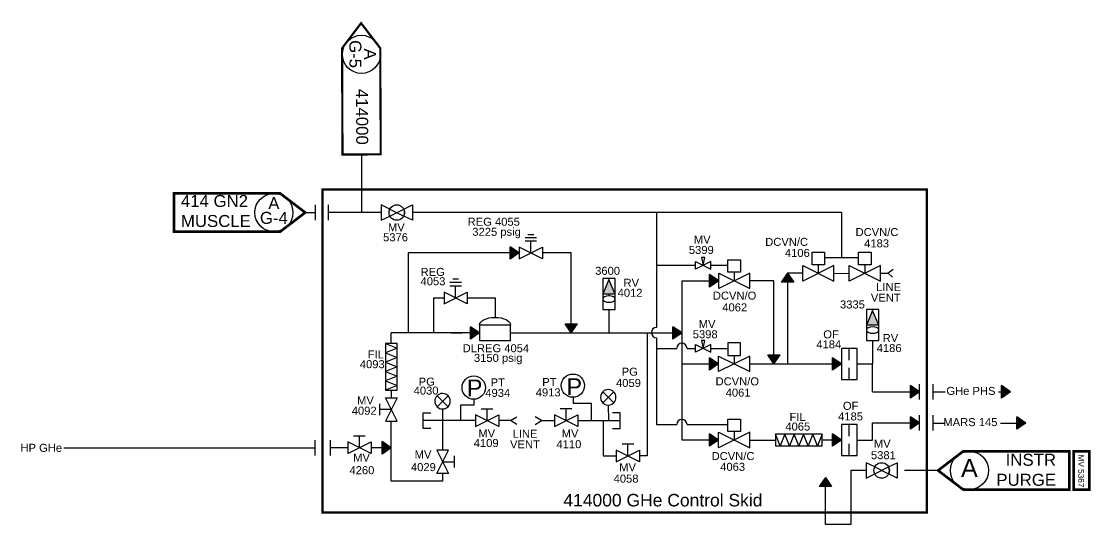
# Model space of a CAD drawing. Header units: inches. Extents: x 78.7 to 121.7, y 37.4 to 70.1.
# Drawn here: x 102.39 to 109.66, y 50.91 to 54.33 of the extents above; entities that cross this region are included whole.
import ezdxf
from ezdxf.enums import TextEntityAlignment as Align

# ---------------------------------------------------------------- set-up
doc = ezdxf.new("R2010")
doc.units = ezdxf.units.IN
doc.header["$MEASUREMENT"] = 0
doc.linetypes.add('SCHEMATIC-Q-BASE$0$DASHED', pattern=[0.75, 0.5, -0.25])
doc.layers.add('NEW 414 GHe Control Skid', color=200, linetype='Continuous')
doc.layers.add('NEW 414 GN2 Cont Skid', color=7, linetype='Continuous')
doc.styles.add('style1', font='arial.ttf', dxfattribs={"height": 0.125})
doc.styles.add('style2', font='arial.ttf', dxfattribs={"height": 0.06})
doc.styles.add('style3', font='arial.ttf', dxfattribs={"height": 0.09375})

msp = doc.modelspace()

# ---------------------------------------------------------------- hatches: boundary and pattern name
at = {"layer": 'NEW 414 GHe Control Skid', "transparency": 33554687}
h = msp.add_hatch(color=30, dxfattribs=at)
h.dxf.hatch_style = 1
h.paths.add_polyline_path([(105.715, 52.799), (105.7764, 52.7568), (105.715, 52.7145)])
h = msp.add_hatch(color=30, dxfattribs=at)
h.dxf.hatch_style = 1
h.paths.add_polyline_path([(106.3867, 52.5765), (106.429, 52.4773), (106.3445, 52.4773)])
h = msp.add_hatch(color=30, dxfattribs=at)
h.dxf.hatch_style = 1
h.paths.add_polyline_path([(107.0715, 52.6095), (107.1329, 52.5673), (107.0715, 52.525)])
h = msp.add_hatch(color=30, dxfattribs=at)
h.dxf.hatch_style = 1
h.paths.add_polyline_path([(107.6007, 52.6184), (107.643, 52.557), (107.5585, 52.557)])
h = msp.add_hatch(color=30, dxfattribs=at)
h.dxf.hatch_style = 1
h.paths.add_polyline_path([(108.1795, 52.3657), (108.2218, 52.2664), (108.1373, 52.2664)])
h = msp.add_hatch(color=30, dxfattribs=at)
h.dxf.hatch_style = 1
h.paths.add_polyline_path([(106.0886, 52.2746), (106.173, 52.2746), (106.1308, 52.2132)])
h = msp.add_hatch(color=30, dxfattribs=at)
h.dxf.hatch_style = 1
h.paths.add_polyline_path([(105.4452, 52.2554), (105.5066, 52.2132), (105.4452, 52.1709)])
h = msp.add_hatch(color=30, dxfattribs=at)
h.dxf.hatch_style = 1
h.paths.add_polyline_path([(106.8223, 52.2554), (106.8837, 52.2132), (106.8223, 52.1709)])
h = msp.add_hatch(color=30, dxfattribs=at)
h.dxf.hatch_style = 1
h.paths.add_polyline_path([(107.5086, 52.0023), (107.4663, 52.0637), (107.5508, 52.0637)])
h = msp.add_hatch(color=30, dxfattribs=at)
h.dxf.hatch_style = 1
h.paths.add_polyline_path([(107.0713, 52.0446), (107.1327, 52.0023), (107.0713, 51.9601)])
h = msp.add_hatch(color=30, dxfattribs=at)
h.dxf.hatch_style = 1
h.paths.add_polyline_path([(107.9068, 52.0446), (107.9682, 52.0023), (107.9068, 51.9601)])
h = msp.add_hatch(color=30, dxfattribs=at)
h.dxf.hatch_style = 1
h.paths.add_polyline_path([(108.4369, 51.8547), (108.4983, 51.8124), (108.4369, 51.7702)])
h = msp.add_hatch(color=30, dxfattribs=at)
h.dxf.hatch_style = 1
h.paths.add_polyline_path([(109.0559, 51.8547), (109.1173, 51.8124), (109.0559, 51.7702)])
h = msp.add_hatch(color=30, dxfattribs=at)
h.dxf.hatch_style = 1
h.paths.add_polyline_path([(108.4369, 51.6434), (108.4983, 51.6011), (108.4369, 51.5589)])
h = msp.add_hatch(color=30, dxfattribs=at)
h.dxf.hatch_style = 1
h.paths.add_polyline_path([(109.1611, 51.642), (109.2225, 51.5998), (109.1611, 51.5576)])
h = msp.add_hatch(color=30, dxfattribs=at)
h.dxf.hatch_style = 1
h.paths.add_polyline_path([(107.0713, 51.5267), (107.1327, 51.4845), (107.0713, 51.4422)])
h = msp.add_hatch(color=30, dxfattribs=at)
h.dxf.hatch_style = 1
h.paths.add_polyline_path([(107.9068, 51.5267), (107.9682, 51.4845), (107.9068, 51.4422)])
h = msp.add_hatch(color=30, dxfattribs=at)
h.dxf.hatch_style = 1
h.paths.add_polyline_path([(104.8456, 51.4739), (104.907, 51.4317), (104.8456, 51.3894)])
at = {"layer": 'NEW 414 GHe Control Skid', "linetype": 'Continuous', "transparency": 33554687}
h = msp.add_hatch(color=140, dxfattribs=at)
h.dxf.hatch_style = 1
h.paths.add_polyline_path([(107.8586, 51.23), (107.9009, 51.1686), (107.8164, 51.1686)])

# ---------------------------------------------------------------- linework, layer by layer
at = {"layer": 'NEW 414 GHe Control Skid', "color": 200}
for p, q in [((104.7051, 53.4266), (104.7051, 53.0315)), ((104.3217, 53.0315, -2.0883), (104.3922, 53.0315, -2.0883))]:
    msp.add_line(p, q, dxfattribs=at)
at = {"layer": 'NEW 414 GHe Control Skid', "color": 200, "linetype": 'Continuous'}
for p, q in [((104.3922, 52.9787, -2.0883), (104.3922, 53.0843, -2.0883)), ((104.4798, 52.9787), (104.4798, 53.0843)), ((104.8387, 53.0315), (104.4798, 53.0315)), ((104.8971, 53.0551), (104.9916, 53.0079)), ((104.8971, 53.0079), (104.9916, 53.0551)), ((107.9682, 53.0315), (105.05, 53.0315)), ((106.7107, 53.0315), (106.7107, 52.2504)), ((107.9682, 53.0315), (107.9682, 52.7241)), ((108.0839, 52.7241), (107.852, 52.7241)), ((106.7107, 52.6729), (106.9744, 52.6729)), ((107.0801, 52.6729), (107.1963, 52.6729)), ((106.7107, 52.18), (106.7107, 51.5901)), ((106.7107, 52.108), (106.8473, 52.108)), ((106.9177, 52.108), (106.9744, 52.108)), ((106.7107, 51.5901), (106.8473, 51.5901)), ((106.9177, 51.5901), (107.1961, 51.5901))]:
    msp.add_line(p, q, dxfattribs=at)
at = {"layer": 'NEW 414 GHe Control Skid', "color": 30, "linetype": 'Continuous'}
for p, q in [((105.8754, 52.8803), (105.8358, 52.8803)), ((105.8952, 52.836), (105.816, 52.836)), ((105.8556, 52.7568), (105.8556, 52.836)), ((105.715, 52.7568), (105.0226, 52.7568)), ((105.0226, 52.7568), (105.0226, 52.2132)), ((106.1308, 52.7568), (105.9349, 52.7568)), ((106.1308, 52.2746), (106.1308, 52.7568)), ((107.8098, 52.6765), (107.8098, 52.6184)), ((108.1267, 52.6765), (108.1267, 52.6184)), ((108.3198, 52.6448), (108.2852, 52.6184)), ((105.3643, 52.5775), (105.3247, 52.5775)), ((106.429, 52.5829), (106.3445, 52.5829)), ((106.3445, 52.5829), (106.3445, 52.3716)), ((106.429, 52.3716), (106.429, 52.5829)), ((106.8837, 52.5673), (107.0715, 52.5673)), ((106.8837, 51.4845), (106.8837, 52.5673)), ((107.2385, 52.6254), (107.2385, 52.5673)), ((107.5086, 52.5673), (107.3442, 52.5673)), ((107.5086, 52.0637), (107.5086, 52.5673)), ((107.7041, 52.6184), (107.6007, 52.6184)), ((107.9154, 52.6181), (108.0211, 52.6184)), ((108.2323, 52.6184), (108.2852, 52.6184)), ((108.2852, 52.6184), (108.3149, 52.592)), ((105.3841, 52.5298), (105.3049, 52.5298)), ((105.3445, 52.4506), (105.3445, 52.5298)), ((107.6007, 52.557), (107.6007, 52.0023)), ((105.1946, 52.4506), (105.2653, 52.4506)), ((105.1946, 52.4506), (105.1946, 52.2132)), ((105.4238, 52.4506), (105.6122, 52.4506)), ((105.6122, 52.4506), (105.6122, 52.3188)), ((106.429, 52.4773), (106.3445, 52.4773)), ((106.3445, 52.4773), (106.3445, 52.4403)), ((106.3867, 52.4773), (106.3867, 52.4648)), ((106.429, 52.4403), (106.429, 52.4773)), ((106.3445, 52.3716), (106.429, 52.3716)), ((106.3867, 52.3716), (106.3867, 52.2132)), ((108.2218, 52.3721), (108.1373, 52.3721)), ((108.1373, 52.3721), (108.1373, 52.1608)), ((108.2218, 52.1608), (108.2218, 52.3721)), ((105.4452, 52.2132), (104.907, 52.2132)), ((104.907, 52.1412), (104.907, 52.2132)), ((105.3142, 52.2132), (105.3881, 52.2132)), ((105.7179, 52.2132), (106.8223, 52.2132)), ((106.6477, 52.2132), (106.6477, 51.3762)), ((108.2218, 52.2664), (108.1373, 52.2664)), ((108.1373, 52.1608), (108.2218, 52.1608)), ((108.1795, 52.1608), (108.1795, 52.0023)), ((107.2383, 52.0604), (107.2383, 52.0023)), ((108.0211, 52.0287), (108.0211, 52.108)), ((106.8837, 52.0023), (107.0713, 52.0023)), ((107.344, 52.0023), (107.9068, 52.0023)), ((108.0739, 52.0023), (108.1795, 52.0023)), ((108.1795, 51.8124), (108.1795, 52.0023)), ((108.0211, 51.8967), (108.0211, 51.9759)), ((108.4983, 51.7596, -1.0442), (108.4983, 51.8652, -1.0442)), ((108.5906, 51.7596), (108.5906, 51.8652)), ((104.907, 51.8242), (104.907, 51.7714)), ((105.2925, 51.7859), (105.2178, 51.7112)), ((105.2925, 51.7112), (105.2178, 51.7859)), ((106.3442, 51.8121), (106.4197, 51.7382)), ((106.345, 51.7374), (106.4189, 51.8129)), ((108.1795, 51.8124), (108.4369, 51.8124, -1.0442)), ((104.8278, 51.6526), (104.8278, 51.7318)), ((105.2552, 51.6958), (105.2552, 51.4165)), ((105.5185, 51.6958), (105.5977, 51.6958)), ((105.5581, 51.6165), (105.5581, 51.6958)), ((106.1353, 51.6959), (106.0561, 51.6959)), ((106.0957, 51.6167), (106.0957, 51.6959)), ((106.3825, 51.7223), (106.3836, 51.6167)), ((104.907, 51.6922), (104.8278, 51.6922)), ((105.7165, 51.6163), (105.7602, 51.643)), ((105.9279, 51.6165), (105.8842, 51.6431)), ((108.4983, 51.5483, -1.0442), (108.4983, 51.654, -1.0442)), ((108.5906, 51.5483), (108.5906, 51.654)), ((104.907, 51.2052), (104.907, 51.6129)), ((105.4789, 51.6165), (105.1218, 51.6165)), ((105.7204, 51.6165), (105.6373, 51.6165)), ((105.7602, 51.5901), (105.7165, 51.6163)), ((105.8842, 51.5903), (105.9279, 51.6165)), ((105.9279, 51.6167), (106.0165, 51.6167)), ((106.1749, 51.6167), (106.3481, 51.6167)), ((106.3481, 51.6167), (106.4628, 51.6167)), ((106.3481, 51.6167), (106.3481, 51.3762)), ((108.0211, 51.5109), (108.0211, 51.5901)), ((108.1795, 51.4845), (108.1795, 51.6011)), ((108.1795, 51.6011), (108.4369, 51.6011, -1.0442)), ((104.3897, 51.3789), (104.3897, 51.4846)), ((104.4925, 51.3788), (104.4925, 51.4845)), ((104.7295, 51.5109), (104.6503, 51.5109)), ((104.6899, 51.4317), (104.6899, 51.5109)), ((107.0713, 51.4845), (106.8837, 51.4845)), ((107.2383, 51.5426), (107.2383, 51.4845)), ((107.344, 51.4845), (107.5193, 51.4845)), ((107.9068, 51.4845), (107.8362, 51.4845)), ((108.0739, 51.4845), (108.1795, 51.4845)), ((104.6107, 51.4317), (104.4925, 51.4317)), ((104.8456, 51.4317), (104.7691, 51.4317)), ((106.5553, 51.4555), (106.4761, 51.4555)), ((106.5157, 51.3762), (106.5157, 51.4555)), ((108.0211, 51.3788), (108.0211, 51.4581)), ((105.2552, 51.3372), (105.3344, 51.3372)), ((105.3344, 51.3769), (105.3344, 51.2976)), ((106.3481, 51.3762), (106.4364, 51.3762)), ((106.6477, 51.3762), (106.5949, 51.3762)), ((105.2552, 51.258), (105.2552, 51.2052)), ((105.2552, 51.2052), (104.907, 51.2052))]:
    msp.add_line(p, q, dxfattribs=at)
at = {"layer": 'NEW 414 GHe Control Skid', "color": 30}
for p, q in [((105.715, 52.7145), (105.715, 52.799)), ((105.7764, 52.7568), (105.715, 52.799)), ((105.7764, 52.7568), (105.715, 52.7145)), ((106.3867, 52.5765), (106.3445, 52.4773)), ((106.429, 52.4773), (106.3867, 52.5765)), ((107.0715, 52.525), (107.0715, 52.6095)), ((107.1329, 52.5673), (107.0715, 52.6095)), ((107.1329, 52.5673), (107.0715, 52.525)), ((107.6007, 52.6184), (107.5585, 52.557)), ((107.6007, 52.6184), (107.643, 52.557)), ((107.643, 52.557), (107.5585, 52.557)), ((108.1795, 52.3657), (108.1373, 52.2664)), ((108.2218, 52.2664), (108.1795, 52.3657)), ((106.1308, 52.2132), (106.0886, 52.2746)), ((106.0886, 52.2746), (106.173, 52.2746)), ((106.1308, 52.2132), (106.173, 52.2746)), ((105.4452, 52.1709), (105.4452, 52.2554)), ((105.5066, 52.2132), (105.4452, 52.2554)), ((105.5066, 52.2132), (105.4452, 52.1709)), ((106.8223, 52.1709), (106.8223, 52.2554)), ((106.8837, 52.2132), (106.8223, 52.2554)), ((106.8837, 52.2132), (106.8223, 52.1709)), ((107.5086, 52.0023), (107.4663, 52.0637)), ((107.4663, 52.0637), (107.5508, 52.0637)), ((107.5086, 52.0023), (107.5508, 52.0637)), ((107.0713, 51.9601), (107.0713, 52.0446)), ((107.1327, 52.0023), (107.0713, 52.0446)), ((107.1327, 52.0023), (107.0713, 51.9601)), ((107.9068, 51.9601), (107.9068, 52.0446)), ((107.9682, 52.0023), (107.9068, 52.0446)), ((107.9682, 52.0023), (107.9068, 51.9601)), ((108.4369, 51.7702, -1.0442), (108.4369, 51.8547, -1.0442)), ((108.4983, 51.8124, -1.0442), (108.4369, 51.8547, -1.0442)), ((109.0559, 51.7702, -1.0442), (109.0559, 51.8547, -1.0442)), ((109.1173, 51.8124, -1.0442), (109.0559, 51.8547, -1.0442)), ((108.4983, 51.8124, -1.0442), (108.4369, 51.7702, -1.0442)), ((108.5906, 51.8124), (108.6727, 51.8124, -0.0191)), ((109.0352, 51.8124), (109.1173, 51.8124, -0.0191)), ((109.1173, 51.8124, -1.0442), (109.0559, 51.7702, -1.0442)), ((108.4369, 51.5589, -1.0442), (108.4369, 51.6434, -1.0442)), ((108.4983, 51.6011, -1.0442), (108.4369, 51.6434, -1.0442)), ((109.1611, 51.5576, -1.0442), (109.1611, 51.642, -1.0442)), ((109.2225, 51.5998, -1.0442), (109.1611, 51.642, -1.0442)), ((108.4983, 51.6011, -1.0442), (108.4369, 51.5589, -1.0442)), ((108.5906, 51.6002, -0.0008), (108.6691, 51.6002, -0.0191)), ((109.0501, 51.6002), (109.2212, 51.6002, -0.0172)), ((109.2225, 51.5998, -1.0442), (109.1611, 51.5576, -1.0442)), ((107.0713, 51.4422), (107.0713, 51.5267)), ((107.1327, 51.4845), (107.0713, 51.5267)), ((107.1327, 51.4845), (107.0713, 51.4422)), ((107.9068, 51.4422), (107.9068, 51.5267)), ((107.9682, 51.4845), (107.9068, 51.5267)), ((107.9682, 51.4845), (107.9068, 51.4422)), ((102.6792, 51.4317), (104.3881, 51.4317)), ((104.8456, 51.3894), (104.8456, 51.4739)), ((104.907, 51.4317), (104.8456, 51.4739)), ((104.907, 51.4317), (104.8456, 51.3894))]:
    msp.add_line(p, q, dxfattribs=at)
at = {"layer": 'NEW 414 GHe Control Skid', "color": 1, "linetype": 'Continuous'}
for p, q in [((106.1437, 51.7752), (106.1437, 51.7355)), ((105.4673, 51.7222), (105.3765, 51.7222)), ((105.3765, 51.7222), (105.3765, 51.6165)), ((105.4673, 51.7618), (105.4673, 51.7222)), ((106.1437, 51.7355), (106.2651, 51.7355)), ((106.2651, 51.7355), (106.2651, 51.6167))]:
    msp.add_line(p, q, dxfattribs=at)
at = {"layer": 'NEW 414 GHe Control Skid', "color": 140, "linetype": 'Continuous'}
for p, q in [((108.194, 51.3013), (108.2885, 51.254)), ((108.194, 51.254), (108.2885, 51.3013)), ((108.6247, 51.2776), (108.3969, 51.2776)), ((107.8586, 51.23), (107.8164, 51.1686)), ((107.8586, 51.23), (107.9009, 51.1686))]:
    msp.add_line(p, q, dxfattribs=at)
at = {"layer": 'NEW 414 GHe Control Skid', "color": 200, "const_width": 0.0146}
msp.add_lwpolyline([(104.8317, 54.1492), (104.835, 53.4269), (104.5752, 53.4263), (104.5719, 54.1487), (104.7014, 54.3193)], close=True, dxfattribs=at)
at = {"layer": 'NEW 414 GHe Control Skid', "color": 200, "const_width": 0.0176, "elevation": -2.0883}
msp.add_lwpolyline([(104.1514, 52.9016), (103.429, 52.9016), (103.429, 53.1614), (104.1514, 53.1614), (104.3217, 53.0315)], close=True, dxfattribs=at)
at = {"layer": 'NEW 414 GHe Control Skid', "color": 30, "linetype": 'SCHEMATIC-Q-BASE$0$DASHED', "const_width": 0.0156}
msp.add_lwpolyline([(104.4396, 53.1873), (108.5487, 53.1873), (108.5487, 50.992), (104.4396, 50.992)], close=True, dxfattribs=at)
at = {"layer": 'NEW 414 GHe Control Skid', "color": 200, "linetype": 'Continuous'}
for points in [[(104.8971, 53.0551), (104.8387, 53.0843), (104.8387, 52.9787), (104.8971, 53.0079, -0.236136)], [(104.9444, 52.9787, -1), (104.9444, 53.0843, -1)], [(104.9916, 53.0551), (105.05, 53.0843), (105.05, 52.9787), (104.9916, 53.0079, 0.236136)]]:
    msp.add_lwpolyline(points, format="xyb", close=True, dxfattribs=at)
at = {"layer": 'NEW 414 GHe Control Skid', "color": 30, "linetype": 'Continuous'}
for points in [[(105.8952, 52.8591), (105.8754, 52.8591), (105.8556, 52.8591), (105.8358, 52.8591), (105.816, 52.8591)], [(105.3841, 52.5563), (105.3643, 52.5563), (105.3445, 52.5563), (105.3247, 52.5563), (105.3049, 52.5563)], [(104.8674, 52.1412), (104.9466, 52.1095), (104.8674, 52.0778), (104.9466, 52.0461), (104.8674, 52.0144), (104.9466, 51.9827), (104.8674, 51.951), (104.9466, 51.9193), (104.8674, 51.8876), (104.9466, 51.8559), (104.8674, 51.8242)], [(105.176, 51.5637), (105.1231, 51.5637), (105.1231, 51.6694), (105.176, 51.6694)], [(106.41, 51.5639), (106.4628, 51.5639), (106.4628, 51.6695), (106.41, 51.6695)], [(107.8362, 51.5241), (107.8045, 51.4449), (107.7728, 51.5241), (107.7411, 51.4449), (107.7094, 51.5241), (107.6777, 51.4449), (107.646, 51.5241), (107.6143, 51.4449), (107.5826, 51.5241), (107.5509, 51.4449), (107.5193, 51.5241)]]:
    msp.add_lwpolyline(points, dxfattribs=at)
for points in [[(105.9349, 52.7964), (105.9349, 52.7172), (105.7764, 52.7964), (105.7764, 52.7172)], [(107.852, 52.6765), (107.7675, 52.6765), (107.7675, 52.761), (107.852, 52.761)], [(108.1689, 52.6765), (108.0844, 52.6765), (108.0844, 52.761), (108.1689, 52.761)], [(107.2808, 52.6254), (107.1963, 52.6254), (107.1963, 52.7099), (107.2808, 52.7099)], [(107.9154, 52.5656), (107.9154, 52.6712), (107.7041, 52.5656), (107.7041, 52.6712)], [(108.2323, 52.5656), (108.2323, 52.6712), (108.0211, 52.5656), (108.0211, 52.6712)], [(107.3442, 52.5144), (107.3442, 52.6201), (107.1329, 52.5144), (107.1329, 52.6201)], [(105.4238, 52.4902), (105.4238, 52.411), (105.2653, 52.4902), (105.2653, 52.411)], [(105.5066, 52.1603), (105.7179, 52.1603), (105.7179, 52.266), (105.5066, 52.266)], [(104.8674, 51.8242), (104.9466, 51.8242), (104.9466, 52.1412), (104.8674, 52.1412)], [(107.1961, 52.0604), (107.2806, 52.0604), (107.2806, 52.1449), (107.1961, 52.1449)], [(108.0739, 51.8967), (108.0739, 52.108), (107.9682, 52.108), (107.9682, 51.8967)], [(107.1327, 51.9495), (107.1327, 52.0551), (107.344, 51.9495), (107.344, 52.0551)], [(104.8674, 51.6129), (104.9466, 51.6129), (104.8674, 51.7714), (104.9466, 51.7714)], [(105.4789, 51.6562), (105.4789, 51.5769), (105.6373, 51.6562), (105.6373, 51.5769)], [(106.1749, 51.6563), (106.1749, 51.5771), (106.0165, 51.6563), (106.0165, 51.5771)], [(107.2806, 51.5426), (107.1961, 51.5426), (107.1961, 51.6271), (107.2806, 51.6271)], [(108.0739, 51.3788), (108.0739, 51.5901), (107.9682, 51.5901), (107.9682, 51.3788)], [(107.344, 51.4317), (107.344, 51.5373), (107.1327, 51.4317), (107.1327, 51.5373)], [(107.5193, 51.5241), (107.5193, 51.4449), (107.8362, 51.4449), (107.8362, 51.5241)], [(104.7691, 51.4713), (104.7691, 51.3921), (104.6107, 51.4713), (104.6107, 51.3921)], [(105.2948, 51.4165), (105.2156, 51.4165), (105.2948, 51.258), (105.2156, 51.258)], [(106.5949, 51.4158), (106.5949, 51.3366), (106.4364, 51.4158), (106.4364, 51.3366)]]:
    msp.add_lwpolyline(points, close=True, dxfattribs=at)
at = {"layer": 'NEW 414 GHe Control Skid', "color": 200, "linetype": 'Continuous'}
for points in [[(107.0273, 52.6729), (107.0378, 52.7257), (107.0167, 52.7257)], [(107.0801, 52.6993), (106.9744, 52.6465), (106.9744, 52.6993), (107.0801, 52.6465)], [(107.0801, 52.1344), (106.9744, 52.0816), (106.9744, 52.1344), (107.0801, 52.0816)], [(107.0273, 52.108), (107.0378, 52.1608), (107.0167, 52.1608)]]:
    msp.add_lwpolyline(points, close=True, dxfattribs=at)
msp.add_lwpolyline([(107.0801, 52.108), (107.1961, 52.108)], dxfattribs=at)
at = {"layer": 'NEW 414 GHe Control Skid', "color": 140, "const_width": 0.0176}
for points in [[(108.795, 51.1478), (109.5174, 51.1478), (109.5174, 51.4075), (108.795, 51.4075), (108.6247, 51.2776)], [(109.5461, 51.4075), (109.6532, 51.4075), (109.6532, 51.1478), (109.5461, 51.1478)]]:
    msp.add_lwpolyline(points, close=True, dxfattribs=at)
at = {"layer": 'NEW 414 GHe Control Skid', "color": 140, "linetype": 'Continuous'}
for points in [[(108.194, 51.3013), (108.1356, 51.3305), (108.1356, 51.2248), (108.194, 51.254, -0.236136)], [(108.2412, 51.2248, -1), (108.2412, 51.3305, -1)], [(108.2885, 51.3013), (108.3469, 51.3305), (108.3469, 51.2248), (108.2885, 51.254, 0.236136)]]:
    msp.add_lwpolyline(points, format="xyb", close=True, dxfattribs=at)
for points in [[(108.1356, 51.2776), (108.0305, 51.2776), (108.0305, 50.9094), (107.8586, 50.9094), (107.8586, 51.1686)], [(107.9009, 51.1686), (107.8164, 51.1686)]]:
    msp.add_lwpolyline(points, dxfattribs=at)
at = {"layer": 'NEW 414 GHe Control Skid', "color": 200}
for centre in [(104.7039, 54.1075), (104.1084, 53.0315, -2.0883)]:
    msp.add_circle(centre, 0.1299, dxfattribs=at)
at = {"layer": 'NEW 414 GHe Control Skid', "color": 1, "linetype": 'Continuous'}
for centre in [(105.4673, 51.8411), (106.1416, 51.8544)]:
    msp.add_circle(centre, 0.0792, dxfattribs=at)
at = {"layer": 'NEW 414 GHe Control Skid', "color": 140}
msp.add_circle((108.838, 51.2776), 0.1299, dxfattribs=at)
at = {"layer": 'NEW 414 GHe Control Skid', "color": 200, "linetype": 'Continuous'}
for centre, start, end in [((106.7107, 52.2152), 90, 270), ((106.8825, 52.108), 0, 180), ((106.8825, 51.5901), 0, 180)]:
    msp.add_arc(centre, 0.0352, start, end, dxfattribs=at)
at = {"layer": 'NEW 414 GHe Control Skid', "color": 30, "linetype": 'Continuous'}
for centre, start, end in [((105.2552, 51.7486), 90.00004, 269.99996), ((105.2552, 51.7486), 269.99996, 90.00004), ((106.3819, 51.7752), 90.61542, 270.61549), ((106.3819, 51.7752), 270.61549, 90.61542)]:
    msp.add_arc(centre, 0.0528, start, end, dxfattribs=at)
at = {"layer": 'NEW 414 GHe Control Skid', "color": 30, "extrusion": (0, 0, -1)}
for centre in [(106.3867, 52.4429), (108.1795, 52.2321)]:
    msp.add_ellipse(centre, major_axis=(0.0423, -0.0006), ratio=0.51613, dxfattribs=at)
at = {"layer": 'NEW 414 GHe Control Skid', "color": 30, "linetype": 'Continuous', "extrusion": (0, 0, -1)}
msp.add_ellipse((105.6122, 52.266), major_axis=(0.1056, 0), ratio=0.5, start_param=3.141593, end_param=6.283185, dxfattribs=at)

# ---------------------------------------------------------------- texts
at = {"layer": 'NEW 414 GHe Control Skid', "color": 7}
for s, height, style, p in [('MV', 0.05443, 'style2', (104.8842, 52.9042, 1.0442)), ('REG 4055', 0.05443, 'style2', (105.426, 52.9418, 1.0442)), ('3225 psig', 0.05443, 'style2', (105.458, 52.8734, 1.0442)), ('DCVN/C', 0.05443, 'style2', (108.0636, 52.8716, 1.0442)), ('5376', 0.05443, 'style2', (104.8511, 52.8364, 1.0442)), ('MV', 0.05443, 'style2', (106.9641, 52.8208, 1.0442)), ('DCVN/C', 0.05443, 'style2', (107.4493, 52.8048, 1.0442)), ('5399', 0.05443, 'style2', (106.9302, 52.7502, 1.0442)), ('4106', 0.05443, 'style2', (107.5833, 52.7295, 1.0442)), ('4183', 0.05443, 'style2', (108.1222, 52.7945, 1.0442)), ('REG', 0.05443, 'style2', (105.1061, 52.6005, 1.0442)), ('3600', 0.05443, 'style2', (106.293, 52.608, 1.0442)), ('4053', 0.05443, 'style2', (105.1057, 52.5371, 1.0442)), ('RV', 0.05443, 'style2', (106.486, 52.5265, 1.0442)), ('4012', 0.05443, 'style2', (106.4458, 52.4585, 1.0442)), ('DCVN/O', 0.05443, 'style2', (107.0932, 52.4395, 1.0442)), ('LINE', 0.05443, 'style2', (108.204, 52.4974, 1.0442)), ('3335', 0.05443, 'style2', (107.9579, 52.3793, 1.0442)), ('VENT', 0.05443, 'style2', (108.1677, 52.4255, 1.0442)), ('4062', 0.05443, 'style2', (107.1575, 52.3595, 1.0442)), ('MV', 0.05443, 'style2', (106.9972, 52.2463, 1.0442)), ('5398', 0.05443, 'style2', (106.9567, 52.1767, 1.0442)), ('OF', 0.05443, 'style2', (107.8441, 52.1762, 1.0442)), ('RV', 0.05443, 'style2', (108.2481, 52.151, 1.0442)), ('DLREG 4054', 0.05443, 'style2', (105.392, 52.0815, 1.0442)), ('4184', 0.05443, 'style2', (107.7969, 52.1081, 1.0442)), ('4186', 0.05443, 'style2', (108.2074, 52.083, 1.0442)), ('FIL', 0.05443, 'style2', (104.7462, 52.0397, 1.0442)), ('3150 psig', 0.05443, 'style2', (105.469, 52.016, 1.0442)), ('4093', 0.05443, 'style2', (104.6929, 51.9731, 1.0442)), ('PG', 0.05443, 'style2', (106.4734, 51.9222, 1.0442)), ('DCVN/O', 0.05443, 'style2', (107.1117, 51.8563, 1.0442)), ('4030', 0.05443, 'style2', (105.0588, 51.7937, 1.0442)), ('PG', 0.05443, 'style2', (105.0932, 51.8543, 1.0442)), ('PT', 0.05443, 'style2', (105.5825, 51.8499, 1.0442)), ('PT', 0.05443, 'style2', (105.9332, 51.8518, 1.0442)), ('4059', 0.05443, 'style2', (106.435, 51.8457, 1.0442)), ('MV', 0.05443, 'style2', (104.6741, 51.7271, 1.0442)), ('4934', 0.05443, 'style2', (105.5462, 51.7779, 1.0442)), ('4913', 0.05443, 'style2', (105.8889, 51.7814, 1.0442)), ('4061', 0.05443, 'style2', (107.1806, 51.7798, 1.0442)), ('4092', 0.05443, 'style2', (104.638, 51.6567, 1.0442)), ('OF', 0.05443, 'style2', (107.9774, 51.69, 1.0442)), ('4185', 0.05443, 'style2', (107.945, 51.618, 1.0442)), ('MV', 0.05443, 'style2', (105.4988, 51.5036, 1.0442)), ('LINE', 0.05443, 'style2', (105.7319, 51.5002, 1.0442)), ('MV', 0.05443, 'style2', (106.0654, 51.502, 1.0442)), ('4109', 0.05443, 'style2', (105.4673, 51.437, 1.0442)), ('VENT', 0.05443, 'style2', (105.7144, 51.4282, 1.0442)), ('4110', 0.05443, 'style2', (106.0297, 51.4291, 1.0442)), ('MV', 0.05443, 'style2', (108.1882, 51.4321, 1.0442)), ('DCVN/C', 0.05443, 'style2', (107.0849, 51.3485, 1.0442)), ('5381', 0.05443, 'style2', (108.1683, 51.3543, 1.0442)), ('MV', 0.05443, 'style2', (104.6475, 51.338, 1.0442)), ('4063', 0.05443, 'style2', (107.1432, 51.2754, 1.0442)), ('A', 0.1217, 'style3', (108.7809, 51.2342, -1.1009)), ('4260', 0.05443, 'style2', (104.6224, 51.2524, 1.0442)), ('MV', 0.05443, 'style2', (106.4566, 51.2723, 1.0442)), ('4058', 0.05443, 'style2', (106.4186, 51.195, 1.0442)), ('414000 GHe Control Skid', 0.085042, 'style3', (106.0768, 51.0331, 1.0442))]:
    msp.add_text(s, height=height, dxfattribs=dict(at, style=style)).set_placement(p)
at = {"layer": 'NEW 414 GHe Control Skid', "color": 1, "style": 'style1'}
for p in [(105.4206, 51.7827, 1.0442), (106.0986, 51.7911, 1.0442)]:
    msp.add_text('P', height=0.1134, dxfattribs=at).set_placement(p)
at = {"layer": 'NEW 414 GHe Control Skid', "color": 7, "style": 'style2'}
for s, p in [('GHe PHS', (108.8481, 51.8186)), ('MARS 145', (108.8445, 51.6064)), ('HP GHe', (102.5269, 51.4317))]:
    msp.add_text(s, height=0.05443, dxfattribs=at).set_placement(p, align=Align.MIDDLE)
for s, p in [('FIL', (107.6148, 51.615, 1.0442)), ('4065', (107.5864, 51.5492, 1.0442)), ('MV', (105.0656, 51.359, 1.0442)), ('4029', (105.0404, 51.2733, 1.0442))]:
    msp.add_text(s, height=0.05443, rotation=360, dxfattribs=at).set_placement(p)
at = {"layer": 'NEW 414 GHe Control Skid', "color": 7, "insert": (104.7119, 54.1092), "char_height": 0.08164, "width": 1.045619, "attachment_point": 5, "rotation": 270, "line_spacing_factor": 0.734932, "style": 'style2'}
msp.add_mtext('A\\PG-5', dxfattribs=at)
at = {"layer": 'NEW 414 GHe Control Skid', "color": 7, "style": 'style2'}
for s, insert, char_height, width, attachment_point, rotation in [('414000', (104.749, 53.8727, 1.5662), 0.08164, 1.045619, 1, 270.1186), ('MV 5367', (109.5768, 51.3858), 0.03995, 0.511601, 7, 270)]:
    msp.add_mtext(s, dxfattribs=dict(at, insert=insert, char_height=char_height, width=width, attachment_point=attachment_point, rotation=rotation))
at = {"layer": 'NEW 414 GHe Control Skid', "color": 7, "char_height": 0.08164, "width": 1.045619, "style": 'style2'}
for s, insert, attachment_point in [('   414 GN2\\P\\pi-0.08164,l0.08164,t0.08164;   MUSCLE', (103.3813, 53.1509, -4.6987), 1), ('INSTR \\PPURGE', (109.4267, 51.3911, 1.5662), 3)]:
    msp.add_mtext(s, dxfattribs=dict(at, insert=insert, attachment_point=attachment_point))
at = {"layer": 'NEW 414 GN2 Cont Skid', "color": 7, "insert": (104.1084, 53.0447), "char_height": 0.08164, "width": 1.045619, "attachment_point": 5, "line_spacing_factor": 0.734932, "style": 'style2'}
msp.add_mtext('A\\PG-4', dxfattribs=at)

doc.saveas('drawing.dxf')
